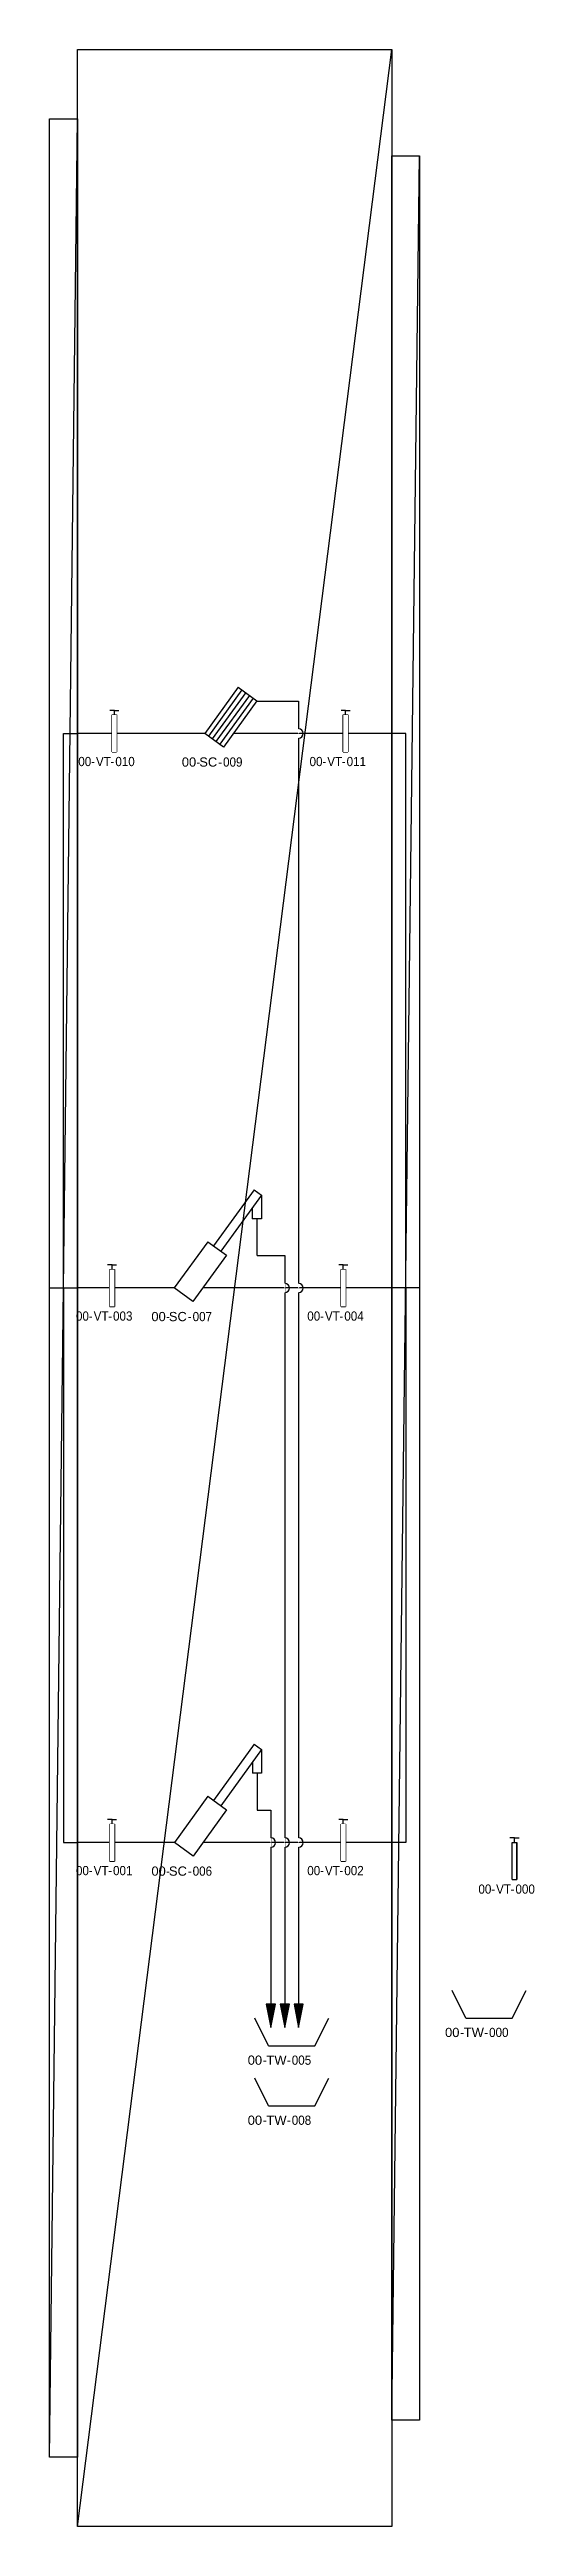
# Model space of a CAD drawing. Extents: x 0 to 105, y 0 to 536.
import ezdxf
from ezdxf.enums import TextEntityAlignment as Align

# ---------------------------------------------------------------- set-up
doc = ezdxf.new("R2010")
doc.units = 0
doc.layers.get('DEFPOINTS').update_dxf_attribs({"color": 10})
doc.layers.add('equipment', color=5, linetype='Continuous')
doc.layers.add('sewer', color=7, linetype='Continuous', true_color=0x1c2600)
doc.styles.add('ChannelGate_Channelgatecoarsescreen$0$Organica', font='arial.ttf')
doc.styles.add('ChannelGate_Channelgatecoarsescreen_SB$0$Organica', font='arial.ttf')
doc.styles.add('Coarsescreen_ManualCoarseScreen_SB$0$Organica', font='arial.ttf')
doc.styles.add('Coarsescreen_MechanicalCoarseScreen$0$Organica', font='arial.ttf')
doc.styles.add('Organica', font='arial.ttf')
doc.styles.add('WasteContainer_Screeningcontainer$0$Organica', font='arial.ttf')
doc.styles.add('WasteContainer_Screeningcontainer_SB$0$Organica', font='arial.ttf')

# ---------------------------------------------------------------- blocks, each defined once
blk = doc.blocks.new('*U2')
at = {"layer": 'DEFPOINTS'}
blk.add_line((0, -253), (6, 253), dxfattribs=at)
at = {"layer": 'DEFPOINTS', "flags": 128}
blk.add_lwpolyline([(0, 253), (6, 253), (6, -253), (0, -253)], close=True, dxfattribs=at)
blk = doc.blocks.new('*U16')
at = {"layer": 'DEFPOINTS'}
blk.add_line((0, -268), (68, 268), dxfattribs=at)
at = {"layer": 'DEFPOINTS', "flags": 128}
blk.add_lwpolyline([(0, 268), (68, 268), (68, -268), (0, -268)], close=True, dxfattribs=at)
blk = doc.blocks.new('break')
blk.add_arc((0, 0), 1, 270, 90)
blk.add_wipeout([(-0.12, -0.11), (-0.12, -0.89), (0, -1), (0.12, -0.89), (0.12, -0.11), (0, 0)])
blk.add_wipeout([(-0.12, 0.11), (-0.12, 0.89), (0, 1), (0.12, 0.89), (0.12, 0.11), (0, 0)])
blk = doc.blocks.new('*U17')
at = {"layer": 'DEFPOINTS'}
blk.add_line((0, -245), (6, 245), dxfattribs=at)
at = {"layer": 'DEFPOINTS', "flags": 128}
blk.add_lwpolyline([(0, 245), (6, 245), (6, -245), (0, -245)], close=True, dxfattribs=at)
blk = doc.blocks.new('*U7')
for p, q in [((0, 0), (-3, 6)), ((10, 0), (13, 6)), ((0, 0), (10, 0))]:
    blk.add_line(p, q)
at = {"char_height": 2, "width": 5.3402, "attachment_point": 6, "line_spacing_factor": 0.9, "style": 'WasteContainer_Screeningcontainer$0$Organica'}
for insert in [(-0.4, -3.09), (4.8, -3.09)]:
    blk.add_mtext('{\\W0.9;-}', dxfattribs=dict(at, insert=insert))
at = {"style": 'WasteContainer_Screeningcontainer$0$Organica', "flags": 1}
for tag, p in [('EQUIP_TYPE', (33.98, 43.48)), ('NOTE_CHINESE', (33.98, 37.48)), ('NOTE', (33.98, 40.48)), ('MATERIAL_BODY', (33.98, 31.37)), ('STB_DTY', (33.98, 34.48)), ('MODEL', (33.98, 28.06)), ('MANUFACTURE', (33.98, 24.95)), ('SP_VOLUME', (34.06, 21.66)), ('PROCESSUNITAREA', (34.06, 15.42)), ('UNIT_VOLUME', (34.06, 18.66))]:
    blk.add_attdef(tag, text='', height=2, dxfattribs=at).set_placement(p, align=Align.MIDDLE_CENTER)
at = {"style": 'WasteContainer_Screeningcontainer$0$Organica'}
for tag, p in [('AREA_CODE', (-1.4, -3.09)), ('TAG_ID', (3.89, -3.09))]:
    blk.add_attdef(tag, text='', height=2, dxfattribs=at).set_placement(p, align=Align.MIDDLE_RIGHT)
at = {"style": 'WasteContainer_Screeningcontainer$0$Organica', "width": 0.9, "flags": 8}
blk.add_attdef('TAG', text='', height=2, dxfattribs=at).set_placement((7.11, -3.09), align=Align.MIDDLE_CENTER)
blk = doc.blocks.new('*U11')
for p, q in [((0, 0), (-3, 6)), ((10, 0), (13, 6)), ((0, 0), (10, 0))]:
    blk.add_line(p, q)
at = {"char_height": 2, "width": 5.3402, "attachment_point": 6, "line_spacing_factor": 0.9, "style": 'WasteContainer_Screeningcontainer_SB$0$Organica'}
for insert in [(-0.4, -3.09), (4.8, -3.09)]:
    blk.add_mtext('{\\W0.9;-}', dxfattribs=dict(at, insert=insert))
at = {"style": 'WasteContainer_Screeningcontainer_SB$0$Organica', "flags": 1}
for tag, p in [('EQUIP_TYPE', (33.98, 43.48)), ('NOTE_CHINESE', (33.98, 37.48)), ('NOTE', (33.98, 40.48)), ('MATERIAL_BODY', (33.98, 31.37)), ('STB_DTY', (33.98, 34.48)), ('MODEL', (33.98, 28.06)), ('MANUFACTURE', (33.98, 24.95)), ('SP_VOLUME', (34.06, 21.66)), ('PROCESSUNITAREA', (34.06, 15.42)), ('UNIT_VOLUME', (34.06, 18.66))]:
    blk.add_attdef(tag, text='', height=2, dxfattribs=at).set_placement(p, align=Align.MIDDLE_CENTER)
at = {"style": 'WasteContainer_Screeningcontainer_SB$0$Organica'}
for tag, p in [('AREA_CODE', (-1.4, -3.09)), ('TAG_ID', (3.89, -3.09))]:
    blk.add_attdef(tag, text='', height=2, dxfattribs=at).set_placement(p, align=Align.MIDDLE_RIGHT)
at = {"style": 'WasteContainer_Screeningcontainer_SB$0$Organica', "width": 0.9, "flags": 8}
blk.add_attdef('TAG', text='', height=2, dxfattribs=at).set_placement((7.11, -3.09), align=Align.MIDDLE_CENTER)
blk = doc.blocks.new('*U5')
for p, q in [((0.5, 9), (-0.5, 9)), ((0, 8), (1, 8)), ((0, 0), (0, 8)), ((0.5, 8), (0.5, 9)), ((0.5, 9), (1.5, 9)), ((1, 0), (1, 8)), ((0, 0), (1, 0))]:
    blk.add_line(p, q)
blk.add_lwpolyline([(0, 8), (1, 8), (1, 0), (0, 0)], close=True)
at = {"insert": (-3.7, -2.07), "char_height": 2, "width": 5.3402, "attachment_point": 6, "line_spacing_factor": 0.9, "style": 'ChannelGate_Channelgatecoarsescreen$0$Organica'}
blk.add_mtext('{\\W0.9;-}', dxfattribs=at)
at = {"style": 'ChannelGate_Channelgatecoarsescreen$0$Organica', "flags": 1}
for tag, p in [('EQUIP_TYPE', (37.6, 83.28)), ('NOTE', (37.6, 80.28)), ('MATERIAL_FRAME', (37.6, 74.17)), ('NOTE_CHINESE', (37.6, 77.28)), ('MATERIAL_STEM', (37.6, 71.17)), ('MATERIAL_SEALING', (37.6, 65.17)), ('MATERIAL_BODY', (37.6, 68.17)), ('MANUFACTURE', (37.6, 52.75)), ('MODEL', (37.6, 55.86)), ('UNIT_WATER_LEVEL', (37.76, 49.29)), ('UNIT_CHANNELW', (37.76, 43.5)), ('UNIT_CHANNELH', (37.76, 46.29)), ('SP_WATER_LEVEL', (37.76, 40.5)), ('SP_CHANNELW', (37.76, 37.5)), ('SP_CHANNELH', (37.76, 34.29)), ('STB_DTY', (37.76, 31.29)), ('PROCESSUNITAREA', (37.76, 27.66))]:
    blk.add_attdef(tag, text='', height=2, dxfattribs=at).set_placement(p, align=Align.MIDDLE_CENTER)
at = {"style": 'ChannelGate_Channelgatecoarsescreen$0$Organica', "width": 0.9}
for tag, p in [('AREA_CODE', (-4.5, -2.07)), ('TAG_ID', (-0.26, -2.07))]:
    blk.add_attdef(tag, text='', height=2, dxfattribs=at).set_placement(p, align=Align.MIDDLE_RIGHT)
at = {"style": 'ChannelGate_Channelgatecoarsescreen$0$Organica', "width": 0.9, "flags": 8}
blk.add_attdef('TAG', text='', height=2, dxfattribs=at).set_placement((2.81, -2.07), align=Align.MIDDLE_CENTER)
blk.add_wipeout([(0, 8), (1, 8), (1, 0), (0, 0)])
at = {"insert": (0.5, -2.07), "char_height": 2, "width": 5.3402, "attachment_point": 6, "line_spacing_factor": 0.9, "style": 'ChannelGate_Channelgatecoarsescreen$0$Organica'}
blk.add_mtext('{\\W0.9;-}', dxfattribs=at)
blk = doc.blocks.new('*U9')
for p, q in [((13.2, 24.2), (4.4, 12.05)), ((14.82, 23.03), (6.02, 10.88)), ((13.2, 24.2), (14.82, 23.03)), ((14.82, 23.03), (14.82, 17.92)), ((12.82, 20.27), (12.82, 17.92)), ((14.82, 17.92), (12.82, 17.92)), ((3.19, 12.93), (-4.05, 2.93)), ((3.19, 12.93), (7.24, 10)), ((7.24, 10), (0, 0)), ((0, 0), (-4.05, 2.93))]:
    blk.add_line(p, q)
at = {"char_height": 2, "width": 5.3402, "attachment_point": 6, "line_spacing_factor": 0.9, "style": 'Coarsescreen_MechanicalCoarseScreen$0$Organica'}
for insert in [(-4.99, -3.24), (-0.29, -3.24)]:
    blk.add_mtext('{\\W0.9;-}', dxfattribs=dict(at, insert=insert))
at = {"style": 'Coarsescreen_MechanicalCoarseScreen$0$Organica', "flags": 1}
for tag, p in [('EQUIP_TYPE', (35.83, 88.41)), ('NOTE', (35.83, 85.41)), ('MATERIAL_FRAME', (35.83, 79.41)), ('NOTE_CHINESE', (35.83, 82.41)), ('MATERIAL_FIXED', (35.83, 76.41)), ('MATERIAL_COVER', (35.83, 70.31)), ('MATERIAL_BARS', (35.83, 73.41)), ('CONSUMED_POWER', (35.83, 64.11)), ('INSTALLED_POWER', (35.83, 67.11)), ('MODEL', (35.83, 60.99)), ('MANUFACTURE', (35.83, 57.89)), ('UNIT_SPACING', (35.83, 54.68)), ('SP_SPACING', (35.83, 51.68)), ('UNIT_FLOW', (35.83, 48.57)), ('CHANNELWIDTH', (35.83, 42.47)), ('SP_FLOW', (35.83, 45.57)), ('STB_DTY', (36.1, 39.01)), ('RUNNINGHOURS', (36.1, 36.01)), ('DI', (36.1, 33.01)), ('DO', (36.1, 30.01)), ('AI', (36.1, 27.01)), ('AO', (36.1, 24.01)), ('PB', (36.1, 21.01)), ('PROCESSUNITAREA', (36.1, 15.15)), ('PO', (36.1, 18.01))]:
    blk.add_attdef(tag, text='', height=2, dxfattribs=at).set_placement(p, align=Align.MIDDLE_CENTER)
at = {"style": 'Coarsescreen_MechanicalCoarseScreen$0$Organica'}
for tag, p in [('AREA_CODE', (-5.89, -3.24)), ('TAG_ID', (-1.34, -3.24))]:
    blk.add_attdef(tag, text='', height=2, dxfattribs=at).set_placement(p, align=Align.MIDDLE_RIGHT)
at = {"style": 'Coarsescreen_MechanicalCoarseScreen$0$Organica', "width": 0.9, "flags": 8}
blk.add_attdef('TAG', text='', height=2, dxfattribs=at).set_placement((2.02, -3.24), align=Align.MIDDLE_CENTER)
blk = doc.blocks.new('*U13')
for p, q in [((3.19, 12.93), (-4.05, 2.93)), ((4, 12.35), (-3.24, 2.35)), ((4.81, 11.76), (-2.43, 1.76)), ((5.62, 11.17), (-1.62, 1.17)), ((3.19, 12.93), (7.24, 10)), ((6.43, 10.59), (-0.81, 0.59)), ((7.24, 10), (0, 0)), ((0, 0), (-4.05, 2.93))]:
    blk.add_line(p, q)
at = {"char_height": 2, "width": 5.3402, "attachment_point": 6, "line_spacing_factor": 0.9, "style": 'Coarsescreen_ManualCoarseScreen_SB$0$Organica'}
for insert in [(-4.99, -3.24), (-0.29, -3.24)]:
    blk.add_mtext('{\\W0.9;-}', dxfattribs=dict(at, insert=insert))
at = {"style": 'Coarsescreen_ManualCoarseScreen_SB$0$Organica', "flags": 1}
for tag, p in [('EQUIP_TYPE', (35.83, 88.41)), ('NOTE', (35.83, 85.41)), ('MATERIAL_FRAME', (35.83, 79.41)), ('NOTE_CHINESE', (35.83, 82.41)), ('MATERIAL_FIXED', (35.83, 76.41)), ('MATERIAL_COVER', (35.83, 70.31)), ('MATERIAL_BARS', (35.83, 73.41)), ('CONSUMED_POWER', (35.83, 64.11)), ('INSTALLED_POWER', (35.83, 67.11)), ('MODEL', (35.83, 60.99)), ('MANUFACTURE', (35.83, 57.89)), ('UNIT_SPACING', (35.83, 54.68)), ('SP_SPACING', (35.83, 51.68)), ('UNIT_FLOW', (35.83, 48.57)), ('CHANNELWIDTH', (35.83, 42.47)), ('SP_FLOW', (35.83, 45.57)), ('STB_DTY', (36.1, 39.01)), ('RUNNINGHOURS', (36.1, 36.01)), ('DI', (36.1, 33.01)), ('DO', (36.1, 30.01)), ('AI', (36.1, 27.01)), ('AO', (36.1, 24.01)), ('PB', (36.1, 21.01)), ('PROCESSUNITAREA', (36.1, 15.15)), ('PO', (36.1, 18.01))]:
    blk.add_attdef(tag, text='', height=2, dxfattribs=at).set_placement(p, align=Align.MIDDLE_CENTER)
at = {"style": 'Coarsescreen_ManualCoarseScreen_SB$0$Organica'}
for tag, p in [('AREA_CODE', (-5.89, -3.24)), ('TAG_ID', (-1.34, -3.24))]:
    blk.add_attdef(tag, text='', height=2, dxfattribs=at).set_placement(p, align=Align.MIDDLE_RIGHT)
at = {"style": 'Coarsescreen_ManualCoarseScreen_SB$0$Organica', "width": 0.9, "flags": 8}
blk.add_attdef('TAG', text='', height=2, dxfattribs=at).set_placement((2.02, -3.24), align=Align.MIDDLE_CENTER)
blk = doc.blocks.new('*U15')
for p, q in [((0.5, 9), (-0.5, 9)), ((0, 8), (1, 8)), ((0, 0), (0, 8)), ((0.5, 8), (0.5, 9)), ((0.5, 9), (1.5, 9)), ((1, 0), (1, 8)), ((0, 0), (1, 0))]:
    blk.add_line(p, q)
blk.add_lwpolyline([(0, 8), (1, 8), (1, 0), (0, 0)], close=True)
at = {"insert": (-3.7, -2.07), "char_height": 2, "width": 5.3402, "attachment_point": 6, "line_spacing_factor": 0.9, "style": 'ChannelGate_Channelgatecoarsescreen_SB$0$Organica'}
blk.add_mtext('{\\W0.9;-}', dxfattribs=at)
at = {"style": 'ChannelGate_Channelgatecoarsescreen_SB$0$Organica', "flags": 1}
for tag, p in [('EQUIP_TYPE', (37.6, 83.28)), ('NOTE', (37.6, 80.28)), ('MATERIAL_FRAME', (37.6, 74.17)), ('NOTE_CHINESE', (37.6, 77.28)), ('MATERIAL_STEM', (37.6, 71.17)), ('MATERIAL_SEALING', (37.6, 65.17)), ('MATERIAL_BODY', (37.6, 68.17)), ('MANUFACTURE', (37.6, 52.75)), ('MODEL', (37.6, 55.86)), ('UNIT_WATER_LEVEL', (37.76, 49.29)), ('UNIT_CHANNELW', (37.76, 43.5)), ('UNIT_CHANNELH', (37.76, 46.29)), ('SP_WATER_LEVEL', (37.76, 40.5)), ('SP_CHANNELW', (37.76, 37.5)), ('SP_CHANNELH', (37.76, 34.29)), ('STB_DTY', (37.76, 31.29)), ('PROCESSUNITAREA', (37.76, 27.66))]:
    blk.add_attdef(tag, text='', height=2, dxfattribs=at).set_placement(p, align=Align.MIDDLE_CENTER)
at = {"style": 'ChannelGate_Channelgatecoarsescreen_SB$0$Organica', "width": 0.9}
for tag, p in [('AREA_CODE', (-4.5, -2.07)), ('TAG_ID', (-0.26, -2.07))]:
    blk.add_attdef(tag, text='', height=2, dxfattribs=at).set_placement(p, align=Align.MIDDLE_RIGHT)
at = {"style": 'ChannelGate_Channelgatecoarsescreen_SB$0$Organica', "width": 0.9, "flags": 8}
blk.add_attdef('TAG', text='', height=2, dxfattribs=at).set_placement((2.81, -2.07), align=Align.MIDDLE_CENTER)
blk.add_wipeout([(0, 8), (1, 8), (1, 0), (0, 0)])
at = {"insert": (0.5, -2.07), "char_height": 2, "width": 5.3402, "attachment_point": 6, "line_spacing_factor": 0.9, "style": 'ChannelGate_Channelgatecoarsescreen_SB$0$Organica'}
blk.add_mtext('{\\W0.9;-}', dxfattribs=at)
blk = doc.blocks.new('*U19')
for p, q in [((0, 0), (-3, 6)), ((10, 0), (13, 6)), ((0, 0), (10, 0))]:
    blk.add_line(p, q)
at = {"char_height": 2, "width": 5.3402, "attachment_point": 6, "line_spacing_factor": 0.9, "style": 'Organica'}
for insert in [(-0.4, -3.09), (4.8, -3.09)]:
    blk.add_mtext('{\\W0.9;-}', dxfattribs=dict(at, insert=insert))
at = {"style": 'Organica', "flags": 1}
for tag, p in [('EQUIP_TYPE', (33.98, 43.48)), ('NOTE_CHINESE', (33.98, 37.48)), ('NOTE', (33.98, 40.48)), ('MATERIAL_BODY', (33.98, 31.37)), ('STB_DTY', (33.98, 34.48)), ('MODEL', (33.98, 28.06)), ('MANUFACTURE', (33.98, 24.95)), ('SP_VOLUME', (34.06, 21.66)), ('PROCESSUNITAREA', (34.06, 15.42)), ('UNIT_VOLUME', (34.06, 18.66))]:
    blk.add_attdef(tag, text='', height=2, dxfattribs=at).set_placement(p, align=Align.MIDDLE_CENTER)
at = {"style": 'Organica'}
for tag, p in [('AREA_CODE', (-1.4, -3.09)), ('TAG_ID', (3.89, -3.09))]:
    blk.add_attdef(tag, text='', height=2, dxfattribs=at).set_placement(p, align=Align.MIDDLE_RIGHT)
at = {"style": 'Organica', "width": 0.9, "flags": 8}
blk.add_attdef('TAG', text='', height=2, dxfattribs=at).set_placement((7.11, -3.09), align=Align.MIDDLE_CENTER)
blk = doc.blocks.new('*U23')
for p, q in [((0.5, 9), (-0.5, 9)), ((0.5, 8), (0.5, 9)), ((0.5, 9), (1.5, 9))]:
    blk.add_line(p, q)
blk.add_lwpolyline([(0, 8), (1, 8), (1, 0), (0, 0)], close=True)
at = {"insert": (-3.7, -2.07), "char_height": 2, "width": 5.3402, "attachment_point": 6, "line_spacing_factor": 0.9, "style": 'Organica'}
blk.add_mtext('{\\W0.9;-}', dxfattribs=at)
at = {"style": 'Organica', "flags": 1}
for tag, p in [('EQUIP_TYPE', (37.6, 83.28)), ('NOTE', (37.6, 80.28)), ('MATERIAL_FRAME', (37.6, 74.17)), ('NOTE_CHINESE', (37.6, 77.28)), ('MATERIAL_STEM', (37.6, 71.17)), ('MATERIAL_SEALING', (37.6, 65.17)), ('MATERIAL_BODY', (37.6, 68.17)), ('MANUFACTURE', (37.6, 52.75)), ('MODEL', (37.6, 55.86)), ('UNIT_WATER_LEVEL', (37.76, 49.29)), ('UNIT_CHANNELW', (37.76, 43.5)), ('UNIT_CHANNELH', (37.76, 46.29)), ('SP_WATER_LEVEL', (37.76, 40.5)), ('SP_CHANNELW', (37.76, 37.5)), ('SP_CHANNELH', (37.76, 34.29)), ('STB_DTY', (37.76, 31.29)), ('PROCESSUNITAREA', (37.76, 27.66))]:
    blk.add_attdef(tag, text='', height=2, dxfattribs=at).set_placement(p, align=Align.MIDDLE_CENTER)
at = {"style": 'Organica', "width": 0.9}
blk.add_attdef('AREA_CODE', text='', height=2, dxfattribs=at).set_placement((-4.5, -2.07), align=Align.MIDDLE_RIGHT)
at = {"style": 'Organica', "width": 0.9, "flags": 8}
blk.add_attdef('TAG', text='', height=2, dxfattribs=at).set_placement((2.81, -2.07), align=Align.MIDDLE_CENTER)
blk.add_wipeout([(0, 8), (1, 8), (1, 0), (0, 0)])
for p, q in [((0, 8), (1, 8)), ((0, 0), (0, 8)), ((1, 0), (1, 8)), ((0, 0), (1, 0))]:
    blk.add_line(p, q)
at = {"insert": (0.5, -2.07), "char_height": 2, "width": 5.3402, "attachment_point": 6, "line_spacing_factor": 0.9, "style": 'Organica'}
blk.add_mtext('{\\W0.9;-}', dxfattribs=at)
at = {"style": 'Organica', "width": 0.9}
blk.add_attdef('TAG_ID', text='', height=2, dxfattribs=at).set_placement((-0.26, -2.07), align=Align.MIDDLE_RIGHT)

msp = doc.modelspace()

# ---------------------------------------------------------------- hatches: boundary and pattern name
for points in [[(46.84, 113), (47.84, 108), (48.84, 113)], [(49.84, 113), (50.84, 108), (51.84, 113)], [(52.84, 113), (53.84, 108), (54.84, 113)]]:
    msp.add_hatch(color=256).paths.add_polyline_path(points)

# ---------------------------------------------------------------- linework, layer by layer
for points in [[(46.84, 113), (47.84, 108)], [(48.84, 113), (46.84, 113)], [(47.84, 108), (48.84, 113)], [(49.84, 113), (50.84, 108)], [(51.84, 113), (49.84, 113)], [(50.84, 108), (51.84, 113)], [(52.84, 113), (53.84, 108)], [(54.84, 113), (52.84, 113)], [(53.84, 108), (54.84, 113)]]:
    msp.add_lwpolyline(points)
at = {"layer": 'sewer'}
for p, q in [((3, 388), (6, 388)), ((3, 268), (3, 388)), ((77, 388), (74, 388)), ((77, 268), (77, 388)), ((0, 268), (3, 268)), ((3, 268), (3, 148)), ((3, 268), (6, 268)), ((77, 268), (74, 268)), ((80, 268), (77, 268)), ((77, 268), (77, 148)), ((3, 148), (6, 148)), ((77, 148), (74, 148))]:
    msp.add_line(p, q, dxfattribs=at)
at = {"layer": 'sewer', "lineweight": 25, "ltscale": 0.25}
for p, q in [((33.53, 388), (6, 388)), ((44.82, 282.99), (44.82, 275)), ((26.95, 268), (6, 268)), ((44.84, 162.99), (44.84, 155)), ((26.97, 148), (6, 148))]:
    msp.add_line(p, q, dxfattribs=at)
for points in [[(44.84, 395), (53.84, 395), (53.84, 108)], [(44.84, 275), (50.84, 275), (50.84, 108)], [(44.84, 155), (47.84, 155), (47.84, 108)]]:
    msp.add_lwpolyline(points, dxfattribs=at)
at = {"layer": 'sewer', "lineweight": 25, "ltscale": 0.25, "flags": 128}
for points in [[(74, 388), (39.7, 388)], [(74, 268), (33.15, 268)], [(74, 148), (33.17, 148)]]:
    msp.add_lwpolyline(points, dxfattribs=at)

# ---------------------------------------------------------------- block references
at = {"layer": 'DEFPOINTS'}
for name, p in [('*U16', (6, 268)), ('*U2', (0, 268)), ('*U17', (74, 268))]:
    msp.add_blockref(name, p, dxfattribs=at)
at = {"layer": 'equipment'}
ref = msp.add_blockref('*U13', (37.58, 385.07), dxfattribs=at)
ref.add_attrib('TAG', '009', dxfattribs={"layer": '0', "height": 2, "style": 'Coarsescreen_ManualCoarseScreen_SB$0$Organica', "width": 0.9}).set_placement((39.6, 381.82), align=Align.MIDDLE_CENTER)
ref.add_attrib('AREA_CODE', '00', dxfattribs={"layer": '0', "height": 2, "style": 'Coarsescreen_ManualCoarseScreen_SB$0$Organica'}).set_placement((31.69, 381.82), align=Align.MIDDLE_RIGHT)
ref.add_attrib('TAG_ID', 'SC', dxfattribs={"layer": '0', "height": 2, "style": 'Coarsescreen_ManualCoarseScreen_SB$0$Organica'}).set_placement((36.24, 381.82), align=Align.MIDDLE_RIGHT)
ref = msp.add_blockref('*U9', (31, 265.07), dxfattribs=at)
ref.add_attrib('TAG', '007', dxfattribs={"layer": '0', "height": 2, "style": 'Coarsescreen_MechanicalCoarseScreen$0$Organica', "width": 0.9}).set_placement((33.02, 261.82), align=Align.MIDDLE_CENTER)
ref.add_attrib('AREA_CODE', '00', dxfattribs={"layer": '0', "height": 2, "style": 'Coarsescreen_MechanicalCoarseScreen$0$Organica'}).set_placement((25.11, 261.82), align=Align.MIDDLE_RIGHT)
ref.add_attrib('TAG_ID', 'SC', dxfattribs={"layer": '0', "height": 2, "style": 'Coarsescreen_MechanicalCoarseScreen$0$Organica'}).set_placement((29.66, 261.82), align=Align.MIDDLE_RIGHT)
ref = msp.add_blockref('*U23', (100, 140), dxfattribs=at)
ref.add_attrib('TAG', '000', dxfattribs={"layer": '0', "height": 2, "style": 'Organica', "width": 0.9}).set_placement((102.81, 137.93), align=Align.MIDDLE_CENTER)
ref.add_attrib('AREA_CODE', '00', dxfattribs={"layer": '0', "height": 2, "style": 'Organica', "width": 0.9}).set_placement((95.5, 137.93), align=Align.MIDDLE_RIGHT)
ref.add_attrib('TAG_ID', 'VT', dxfattribs={"layer": '0', "height": 2, "style": 'Organica', "width": 0.9}).set_placement((99.74, 137.93), align=Align.MIDDLE_RIGHT)
ref = msp.add_blockref('*U19', (90, 110), dxfattribs=at)
ref.add_attrib('TAG', '000', dxfattribs={"layer": '0', "height": 2, "style": 'Organica', "width": 0.9}).set_placement((97.11, 106.91), align=Align.MIDDLE_CENTER)
ref.add_attrib('AREA_CODE', '00', dxfattribs={"layer": '0', "height": 2, "style": 'Organica'}).set_placement((88.6, 106.91), align=Align.MIDDLE_RIGHT)
ref.add_attrib('TAG_ID', 'TW', dxfattribs={"layer": '0', "height": 2, "style": 'Organica'}).set_placement((93.89, 106.91), align=Align.MIDDLE_RIGHT)
ref = msp.add_blockref('*U7', (47.34, 104), dxfattribs=at)
ref.add_attrib('TAG', '005', dxfattribs={"layer": '0', "height": 2, "style": 'WasteContainer_Screeningcontainer$0$Organica', "width": 0.9}).set_placement((54.45, 100.91), align=Align.MIDDLE_CENTER)
ref.add_attrib('AREA_CODE', '00', dxfattribs={"layer": '0', "height": 2, "style": 'WasteContainer_Screeningcontainer$0$Organica'}).set_placement((45.94, 100.91), align=Align.MIDDLE_RIGHT)
ref.add_attrib('TAG_ID', 'TW', dxfattribs={"layer": '0', "height": 2, "style": 'WasteContainer_Screeningcontainer$0$Organica'}).set_placement((51.23, 100.91), align=Align.MIDDLE_RIGHT)
ref = msp.add_blockref('*U11', (47.34, 91), dxfattribs=at)
ref.add_attrib('TAG', '008', dxfattribs={"layer": '0', "height": 2, "style": 'WasteContainer_Screeningcontainer_SB$0$Organica', "width": 0.9}).set_placement((54.45, 87.91), align=Align.MIDDLE_CENTER)
ref.add_attrib('AREA_CODE', '00', dxfattribs={"layer": '0', "height": 2, "style": 'WasteContainer_Screeningcontainer_SB$0$Organica'}).set_placement((45.94, 87.91), align=Align.MIDDLE_RIGHT)
ref.add_attrib('TAG_ID', 'TW', dxfattribs={"layer": '0', "height": 2, "style": 'WasteContainer_Screeningcontainer_SB$0$Organica'}).set_placement((51.23, 87.91), align=Align.MIDDLE_RIGHT)

# ---------------------------------------------------------------- next in the draw order: block references
ref = msp.add_blockref('*U15', (13.5, 384), dxfattribs=at)
ref.add_attrib('TAG', '010', dxfattribs={"layer": '0', "height": 2, "style": 'ChannelGate_Channelgatecoarsescreen_SB$0$Organica', "width": 0.9}).set_placement((16.31, 381.93), align=Align.MIDDLE_CENTER)
ref.add_attrib('AREA_CODE', '00', dxfattribs={"layer": '0', "height": 2, "style": 'ChannelGate_Channelgatecoarsescreen_SB$0$Organica', "width": 0.9}).set_placement((9, 381.93), align=Align.MIDDLE_RIGHT)
ref.add_attrib('TAG_ID', 'VT', dxfattribs={"layer": '0', "height": 2, "style": 'ChannelGate_Channelgatecoarsescreen_SB$0$Organica', "width": 0.9}).set_placement((13.24, 381.93), align=Align.MIDDLE_RIGHT)
ref = msp.add_blockref('*U5', (13, 264), dxfattribs=at)
ref.add_attrib('TAG', '003', dxfattribs={"layer": '0', "height": 2, "style": 'ChannelGate_Channelgatecoarsescreen$0$Organica', "width": 0.9}).set_placement((15.81, 261.93), align=Align.MIDDLE_CENTER)
ref.add_attrib('AREA_CODE', '00', dxfattribs={"layer": '0', "height": 2, "style": 'ChannelGate_Channelgatecoarsescreen$0$Organica', "width": 0.9}).set_placement((8.5, 261.93), align=Align.MIDDLE_RIGHT)
ref.add_attrib('TAG_ID', 'VT', dxfattribs={"layer": '0', "height": 2, "style": 'ChannelGate_Channelgatecoarsescreen$0$Organica', "width": 0.9}).set_placement((12.74, 261.93), align=Align.MIDDLE_RIGHT)
ref = msp.add_blockref('*U5', (13, 144), dxfattribs=at)
ref.add_attrib('TAG', '001', dxfattribs={"layer": '0', "height": 2, "style": 'ChannelGate_Channelgatecoarsescreen$0$Organica', "width": 0.9}).set_placement((15.81, 141.93), align=Align.MIDDLE_CENTER)
ref.add_attrib('AREA_CODE', '00', dxfattribs={"layer": '0', "height": 2, "style": 'ChannelGate_Channelgatecoarsescreen$0$Organica', "width": 0.9}).set_placement((8.5, 141.93), align=Align.MIDDLE_RIGHT)
ref.add_attrib('TAG_ID', 'VT', dxfattribs={"layer": '0', "height": 2, "style": 'ChannelGate_Channelgatecoarsescreen$0$Organica', "width": 0.9}).set_placement((12.74, 141.93), align=Align.MIDDLE_RIGHT)
at = {"layer": 'sewer'}
for p in [(53.84, 388), (50.84, 268), (47.84, 148)]:
    msp.add_blockref('break', p, dxfattribs=at)

# ---------------------------------------------------------------- next in the draw order: block references
at = {"layer": 'equipment'}
ref = msp.add_blockref('*U15', (63.5, 384), dxfattribs=at)
ref.add_attrib('TAG', '011', dxfattribs={"layer": '0', "height": 2, "style": 'ChannelGate_Channelgatecoarsescreen_SB$0$Organica', "width": 0.9}).set_placement((66.31, 381.93), align=Align.MIDDLE_CENTER)
ref.add_attrib('AREA_CODE', '00', dxfattribs={"layer": '0', "height": 2, "style": 'ChannelGate_Channelgatecoarsescreen_SB$0$Organica', "width": 0.9}).set_placement((59, 381.93), align=Align.MIDDLE_RIGHT)
ref.add_attrib('TAG_ID', 'VT', dxfattribs={"layer": '0', "height": 2, "style": 'ChannelGate_Channelgatecoarsescreen_SB$0$Organica', "width": 0.9}).set_placement((63.24, 381.93), align=Align.MIDDLE_RIGHT)
ref = msp.add_blockref('*U9', (31.02, 145.07), dxfattribs=at)
ref.add_attrib('TAG', '006', dxfattribs={"layer": '0', "height": 2, "style": 'Coarsescreen_MechanicalCoarseScreen$0$Organica', "width": 0.9}).set_placement((33.03, 141.82), align=Align.MIDDLE_CENTER)
ref.add_attrib('AREA_CODE', '00', dxfattribs={"layer": '0', "height": 2, "style": 'Coarsescreen_MechanicalCoarseScreen$0$Organica'}).set_placement((25.12, 141.82), align=Align.MIDDLE_RIGHT)
ref.add_attrib('TAG_ID', 'SC', dxfattribs={"layer": '0', "height": 2, "style": 'Coarsescreen_MechanicalCoarseScreen$0$Organica'}).set_placement((29.68, 141.82), align=Align.MIDDLE_RIGHT)
at = {"layer": 'sewer'}
for p in [(53.84, 268), (50.84, 148)]:
    msp.add_blockref('break', p, dxfattribs=at)

# ---------------------------------------------------------------- next in the draw order: block references
at = {"layer": 'equipment'}
ref = msp.add_blockref('*U5', (63, 264), dxfattribs=at)
ref.add_attrib('TAG', '004', dxfattribs={"layer": '0', "height": 2, "style": 'ChannelGate_Channelgatecoarsescreen$0$Organica', "width": 0.9}).set_placement((65.81, 261.93), align=Align.MIDDLE_CENTER)
ref.add_attrib('AREA_CODE', '00', dxfattribs={"layer": '0', "height": 2, "style": 'ChannelGate_Channelgatecoarsescreen$0$Organica', "width": 0.9}).set_placement((58.5, 261.93), align=Align.MIDDLE_RIGHT)
ref.add_attrib('TAG_ID', 'VT', dxfattribs={"layer": '0', "height": 2, "style": 'ChannelGate_Channelgatecoarsescreen$0$Organica', "width": 0.9}).set_placement((62.74, 261.93), align=Align.MIDDLE_RIGHT)
at = {"layer": 'sewer'}
msp.add_blockref('break', (53.84, 148), dxfattribs=at)

# ---------------------------------------------------------------- next in the draw order: block references
at = {"layer": 'equipment'}
ref = msp.add_blockref('*U5', (63, 144), dxfattribs=at)
ref.add_attrib('TAG', '002', dxfattribs={"layer": '0', "height": 2, "style": 'ChannelGate_Channelgatecoarsescreen$0$Organica', "width": 0.9}).set_placement((65.81, 141.93), align=Align.MIDDLE_CENTER)
ref.add_attrib('AREA_CODE', '00', dxfattribs={"layer": '0', "height": 2, "style": 'ChannelGate_Channelgatecoarsescreen$0$Organica', "width": 0.9}).set_placement((58.5, 141.93), align=Align.MIDDLE_RIGHT)
ref.add_attrib('TAG_ID', 'VT', dxfattribs={"layer": '0', "height": 2, "style": 'ChannelGate_Channelgatecoarsescreen$0$Organica', "width": 0.9}).set_placement((62.74, 141.93), align=Align.MIDDLE_RIGHT)

doc.saveas('drawing.dxf')
